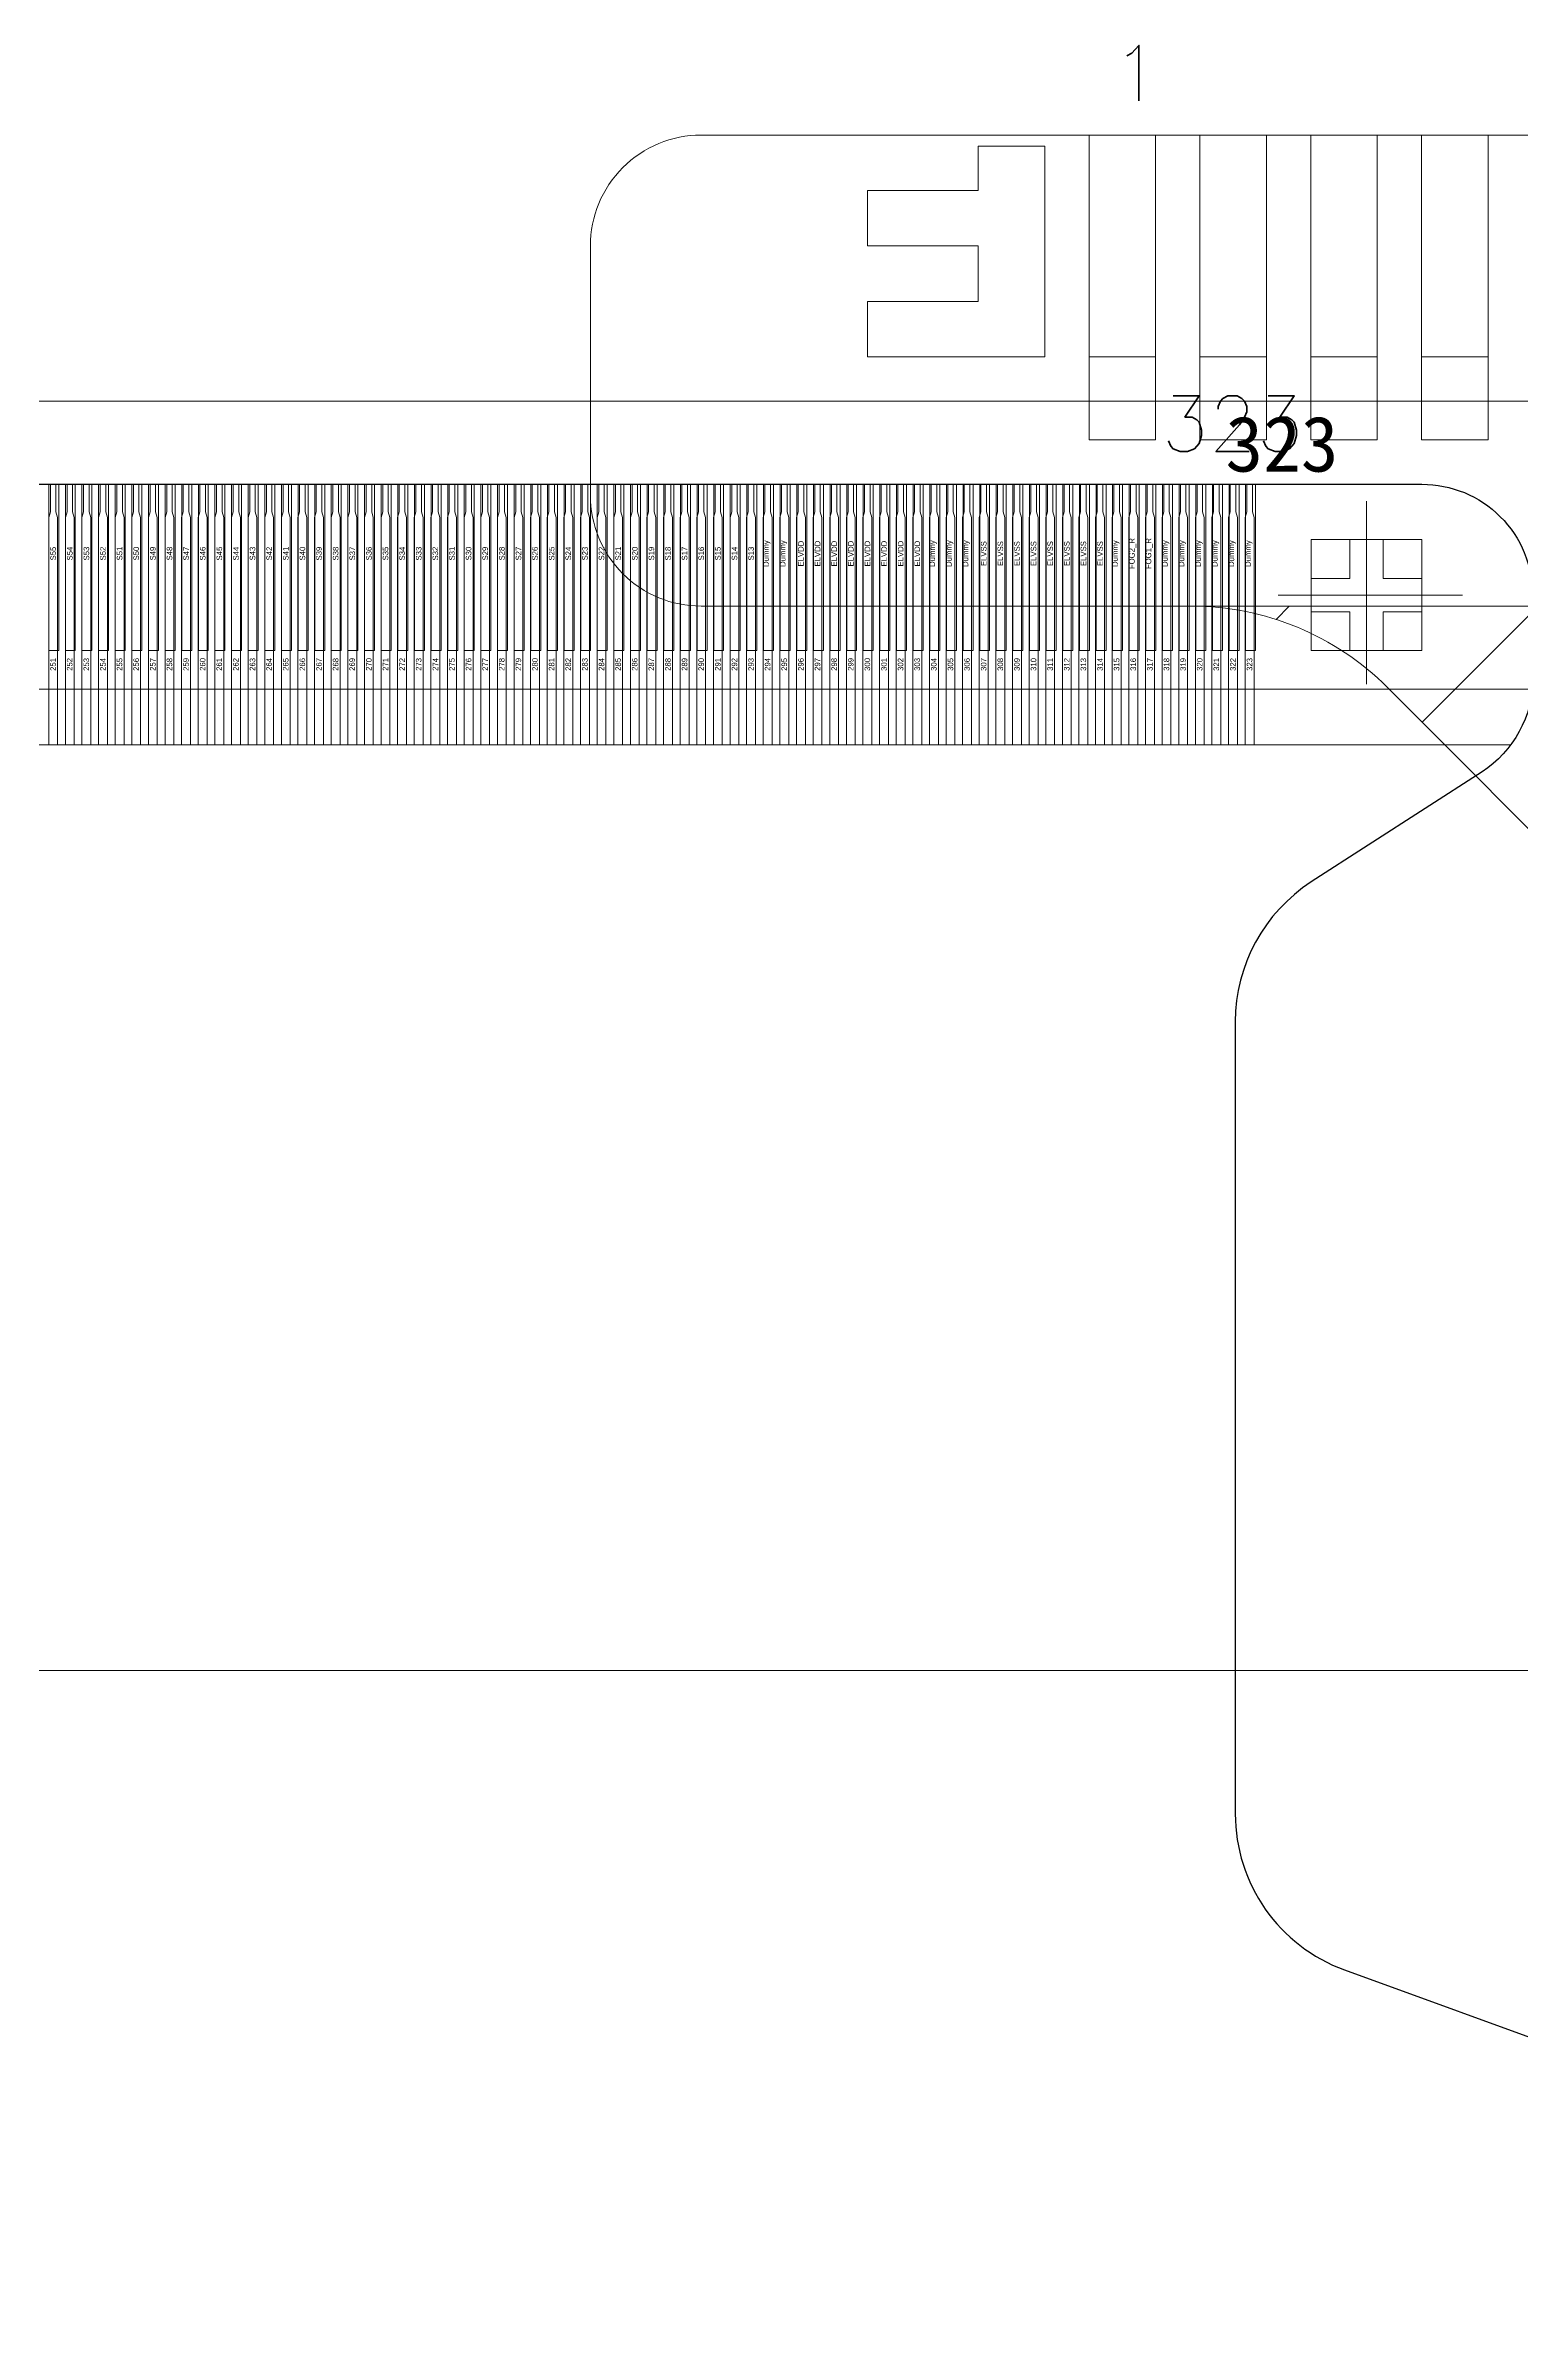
# Model space of a CAD drawing. Header units: millimetres. Extents: x 1134 to 2451, y -9 to 375.
# Drawn here: x 2199.814 to 2202.478, y 278.137 to 282.231 of the extents above; entities that cross this region are included whole.
import ezdxf
from ezdxf.enums import TextEntityAlignment as Align

# ---------------------------------------------------------------- set-up
doc = ezdxf.new("R2010")
doc.units = ezdxf.units.MM
doc.layers.get('0').update_dxf_attribs({"lineweight": 5})
doc.layers.add('07 Cutline', color=4, linetype='Continuous')
for name, color, linetype, lineweight in [('COF', 110, 'Continuous', 5), ('DIM', 3, 'Continuous', 5), ('Encap', 210, 'Continuous', 5), ('ITO', 2, 'Continuous', 5), ('lens', 6, 'Continuous', 13), ('POL', 202, 'Continuous', 5), ('TFPC', 50, 'Continuous', 5)]:
    doc.layers.add(name, color=color, linetype=linetype, lineweight=lineweight)
doc.styles.add('MBC_Arial_Font', font='arial.ttf')
doc.styles.get("Standard").update_dxf_attribs({"font": 'txt', "bigfont": 'gbcbig.shx'})
doc.styles.add('汉字', font='')
doc.styles.get('汉字').set_extended_font_data('SimSun')

# ---------------------------------------------------------------- blocks, each defined once
blk = doc.blocks.new('R213NRK-001-PNL-V01-A')
at = {"layer": 'Encap', "lineweight": 0}
blk.add_line((372.2366, 267.679), (395.0534, 267.679), dxfattribs=at)
at = {"layer": 'ITO', "lineweight": 0}
for p, q in [((388.1034, 268.139), (387.9834, 268.139)), ((387.9834, 268.139), (387.9834, 268.059)), ((388.1034, 267.759), (388.1034, 268.139)), ((388.1834, 268.159), (388.3034, 268.159)), ((388.1834, 267.759), (388.1834, 268.159)), ((388.3034, 268.159), (388.3034, 267.759)), ((388.3834, 268.159), (388.5034, 268.159)), ((388.3834, 267.759), (388.3834, 268.159)), ((388.5034, 268.159), (388.5034, 267.759)), ((388.5834, 268.159), (388.7034, 268.159)), ((388.5834, 267.759), (388.5834, 268.159)), ((388.7034, 268.159), (388.7034, 267.759)), ((388.7834, 268.159), (388.9034, 268.159)), ((388.7834, 267.759), (388.7834, 268.159)), ((388.9034, 268.159), (388.9034, 267.759)), ((387.9834, 268.059), (387.7834, 268.059)), ((387.7834, 268.059), (387.7834, 267.959)), ((387.7834, 267.959), (387.9834, 267.959)), ((387.9834, 267.959), (387.9834, 267.859)), ((387.9834, 267.859), (387.7834, 267.859)), ((387.7834, 267.859), (387.7834, 267.759)), ((387.7834, 267.759), (388.1034, 267.759)), ((388.3034, 267.759), (388.1834, 267.759)), ((388.5034, 267.759), (388.3834, 267.759)), ((388.7034, 267.759), (388.5834, 267.759)), ((388.9034, 267.759), (388.7834, 267.759)), ((386.306, 267.529), (386.324, 267.529)), ((386.306, 267.229), (386.306, 267.529)), ((386.324, 267.529), (386.324, 267.229)), ((386.336, 267.529), (386.354, 267.529)), ((386.336, 267.229), (386.336, 267.529)), ((386.354, 267.529), (386.354, 267.229)), ((386.366, 267.529), (386.384, 267.529)), ((386.366, 267.229), (386.366, 267.529)), ((386.384, 267.529), (386.384, 267.229)), ((386.396, 267.529), (386.414, 267.529)), ((386.396, 267.229), (386.396, 267.529)), ((386.414, 267.529), (386.414, 267.229)), ((386.426, 267.529), (386.444, 267.529)), ((386.426, 267.229), (386.426, 267.529)), ((386.444, 267.529), (386.444, 267.229)), ((386.456, 267.529), (386.474, 267.529)), ((386.456, 267.229), (386.456, 267.529)), ((386.474, 267.529), (386.474, 267.229)), ((386.486, 267.529), (386.504, 267.529)), ((386.486, 267.229), (386.486, 267.529)), ((386.504, 267.529), (386.504, 267.229)), ((386.516, 267.529), (386.534, 267.529)), ((386.516, 267.229), (386.516, 267.529)), ((386.534, 267.529), (386.534, 267.229)), ((386.546, 267.529), (386.564, 267.529)), ((386.546, 267.229), (386.546, 267.529)), ((386.564, 267.529), (386.564, 267.229)), ((386.576, 267.529), (386.594, 267.529)), ((386.576, 267.229), (386.576, 267.529)), ((386.594, 267.529), (386.594, 267.229)), ((386.606, 267.529), (386.624, 267.529)), ((386.606, 267.229), (386.606, 267.529)), ((386.624, 267.529), (386.624, 267.229)), ((386.636, 267.529), (386.654, 267.529)), ((386.636, 267.229), (386.636, 267.529)), ((386.654, 267.529), (386.654, 267.229)), ((386.666, 267.529), (386.684, 267.529)), ((386.666, 267.229), (386.666, 267.529)), ((386.684, 267.529), (386.684, 267.229)), ((386.696, 267.529), (386.714, 267.529)), ((386.696, 267.229), (386.696, 267.529)), ((386.714, 267.529), (386.714, 267.229)), ((386.726, 267.529), (386.744, 267.529)), ((386.726, 267.229), (386.726, 267.529)), ((386.744, 267.529), (386.744, 267.229)), ((386.756, 267.529), (386.774, 267.529)), ((386.756, 267.229), (386.756, 267.529)), ((386.774, 267.529), (386.774, 267.229)), ((386.786, 267.529), (386.804, 267.529)), ((386.786, 267.229), (386.786, 267.529)), ((386.804, 267.529), (386.804, 267.229)), ((386.816, 267.529), (386.834, 267.529)), ((386.816, 267.229), (386.816, 267.529)), ((386.834, 267.529), (386.834, 267.229)), ((386.846, 267.529), (386.864, 267.529)), ((386.846, 267.229), (386.846, 267.529)), ((386.864, 267.529), (386.864, 267.229)), ((386.876, 267.529), (386.894, 267.529)), ((386.876, 267.229), (386.876, 267.529)), ((386.894, 267.529), (386.894, 267.229)), ((386.906, 267.529), (386.924, 267.529)), ((386.906, 267.229), (386.906, 267.529)), ((386.924, 267.529), (386.924, 267.229)), ((386.936, 267.529), (386.954, 267.529)), ((386.936, 267.229), (386.936, 267.529)), ((386.954, 267.529), (386.954, 267.229)), ((386.966, 267.529), (386.984, 267.529)), ((386.966, 267.229), (386.966, 267.529)), ((386.984, 267.529), (386.984, 267.229)), ((386.996, 267.529), (387.014, 267.529)), ((386.996, 267.229), (386.996, 267.529)), ((387.014, 267.529), (387.014, 267.229)), ((387.026, 267.529), (387.044, 267.529)), ((387.026, 267.229), (387.026, 267.529)), ((387.044, 267.529), (387.044, 267.229)), ((387.056, 267.529), (387.074, 267.529)), ((387.056, 267.229), (387.056, 267.529)), ((387.074, 267.529), (387.074, 267.229)), ((387.086, 267.529), (387.104, 267.529)), ((387.086, 267.229), (387.086, 267.529)), ((387.104, 267.529), (387.104, 267.229)), ((387.116, 267.529), (387.134, 267.529)), ((387.116, 267.229), (387.116, 267.529)), ((387.134, 267.529), (387.134, 267.229)), ((387.146, 267.529), (387.164, 267.529)), ((387.146, 267.229), (387.146, 267.529)), ((387.164, 267.529), (387.164, 267.229)), ((387.176, 267.529), (387.194, 267.529)), ((387.176, 267.229), (387.176, 267.529)), ((387.194, 267.529), (387.194, 267.229)), ((387.206, 267.529), (387.224, 267.529)), ((387.206, 267.229), (387.206, 267.529)), ((387.224, 267.529), (387.224, 267.229)), ((387.236, 267.529), (387.254, 267.529)), ((387.236, 267.229), (387.236, 267.529)), ((387.254, 267.529), (387.254, 267.229)), ((387.266, 267.529), (387.284, 267.529)), ((387.266, 267.229), (387.266, 267.529)), ((387.284, 267.529), (387.284, 267.229)), ((387.296, 267.529), (387.314, 267.529)), ((387.296, 267.229), (387.296, 267.529)), ((387.314, 267.529), (387.314, 267.229)), ((387.326, 267.529), (387.344, 267.529)), ((387.326, 267.229), (387.326, 267.529)), ((387.344, 267.529), (387.344, 267.229)), ((387.356, 267.529), (387.374, 267.529)), ((387.356, 267.229), (387.356, 267.529)), ((387.374, 267.529), (387.374, 267.229)), ((387.386, 267.529), (387.404, 267.529)), ((387.386, 267.229), (387.386, 267.529)), ((387.404, 267.529), (387.404, 267.229)), ((387.416, 267.529), (387.434, 267.529)), ((387.416, 267.229), (387.416, 267.529)), ((387.434, 267.529), (387.434, 267.229)), ((387.446, 267.529), (387.464, 267.529)), ((387.446, 267.229), (387.446, 267.529)), ((387.464, 267.529), (387.464, 267.229)), ((387.476, 267.529), (387.494, 267.529)), ((387.476, 267.229), (387.476, 267.529)), ((387.494, 267.529), (387.494, 267.229)), ((387.506, 267.529), (387.524, 267.529)), ((387.506, 267.229), (387.506, 267.529)), ((387.524, 267.529), (387.524, 267.229)), ((387.536, 267.529), (387.554, 267.529)), ((387.536, 267.229), (387.536, 267.529)), ((387.554, 267.529), (387.554, 267.229)), ((387.566, 267.529), (387.584, 267.529)), ((387.566, 267.229), (387.566, 267.529)), ((387.584, 267.529), (387.584, 267.229)), ((387.596, 267.529), (387.614, 267.529)), ((387.596, 267.229), (387.596, 267.529)), ((387.614, 267.529), (387.614, 267.229)), ((387.626, 267.529), (387.644, 267.529)), ((387.626, 267.229), (387.626, 267.529)), ((387.644, 267.529), (387.644, 267.229)), ((387.656, 267.529), (387.674, 267.529)), ((387.656, 267.229), (387.656, 267.529)), ((387.674, 267.529), (387.674, 267.229)), ((387.686, 267.529), (387.704, 267.529)), ((387.686, 267.229), (387.686, 267.529)), ((387.704, 267.529), (387.704, 267.229)), ((387.716, 267.529), (387.734, 267.529)), ((387.716, 267.229), (387.716, 267.529)), ((387.734, 267.529), (387.734, 267.229)), ((387.746, 267.529), (387.764, 267.529)), ((387.746, 267.229), (387.746, 267.529)), ((387.764, 267.529), (387.764, 267.229)), ((387.776, 267.529), (387.794, 267.529)), ((387.776, 267.229), (387.776, 267.529)), ((387.794, 267.529), (387.794, 267.229)), ((387.806, 267.529), (387.824, 267.529)), ((387.806, 267.229), (387.806, 267.529)), ((387.824, 267.529), (387.824, 267.229)), ((387.836, 267.529), (387.854, 267.529)), ((387.836, 267.229), (387.836, 267.529)), ((387.854, 267.529), (387.854, 267.229)), ((387.866, 267.529), (387.884, 267.529)), ((387.866, 267.229), (387.866, 267.529)), ((387.884, 267.529), (387.884, 267.229)), ((387.896, 267.529), (387.914, 267.529)), ((387.896, 267.229), (387.896, 267.529)), ((387.914, 267.529), (387.914, 267.229)), ((387.926, 267.529), (387.944, 267.529)), ((387.926, 267.229), (387.926, 267.529)), ((387.944, 267.529), (387.944, 267.229)), ((387.956, 267.529), (387.974, 267.529)), ((387.956, 267.229), (387.956, 267.529)), ((387.974, 267.529), (387.974, 267.229)), ((387.986, 267.529), (388.004, 267.529)), ((387.986, 267.229), (387.986, 267.529)), ((388.004, 267.529), (388.004, 267.229)), ((388.016, 267.529), (388.034, 267.529)), ((388.016, 267.229), (388.016, 267.529)), ((388.034, 267.529), (388.034, 267.229)), ((388.046, 267.529), (388.064, 267.529)), ((388.046, 267.229), (388.046, 267.529)), ((388.064, 267.529), (388.064, 267.229)), ((388.076, 267.529), (388.094, 267.529)), ((388.076, 267.229), (388.076, 267.529)), ((388.094, 267.529), (388.094, 267.229)), ((388.106, 267.529), (388.124, 267.529)), ((388.106, 267.229), (388.106, 267.529)), ((388.124, 267.529), (388.124, 267.229)), ((388.136, 267.529), (388.154, 267.529)), ((388.136, 267.229), (388.136, 267.529)), ((388.154, 267.529), (388.154, 267.229)), ((388.166, 267.529), (388.184, 267.529)), ((388.166, 267.229), (388.166, 267.529)), ((388.184, 267.529), (388.184, 267.229)), ((388.196, 267.529), (388.214, 267.529)), ((388.196, 267.229), (388.196, 267.529)), ((388.214, 267.529), (388.214, 267.229)), ((388.226, 267.529), (388.244, 267.529)), ((388.226, 267.229), (388.226, 267.529)), ((388.244, 267.529), (388.244, 267.229)), ((388.256, 267.529), (388.274, 267.529)), ((388.256, 267.229), (388.256, 267.529)), ((388.274, 267.529), (388.274, 267.229)), ((388.286, 267.529), (388.304, 267.529)), ((388.286, 267.229), (388.286, 267.529)), ((388.304, 267.529), (388.304, 267.229)), ((388.316, 267.529), (388.334, 267.529)), ((388.316, 267.229), (388.316, 267.529)), ((388.334, 267.529), (388.334, 267.229)), ((388.346, 267.529), (388.364, 267.529)), ((388.346, 267.229), (388.346, 267.529)), ((388.364, 267.529), (388.364, 267.229)), ((388.376, 267.529), (388.394, 267.529)), ((388.376, 267.229), (388.376, 267.529)), ((388.394, 267.529), (388.394, 267.229)), ((388.406, 267.529), (388.424, 267.529)), ((388.406, 267.229), (388.406, 267.529)), ((388.424, 267.529), (388.424, 267.229)), ((388.436, 267.529), (388.454, 267.529)), ((388.436, 267.229), (388.436, 267.529)), ((388.454, 267.529), (388.454, 267.229)), ((388.466, 267.529), (388.484, 267.529)), ((388.466, 267.229), (388.466, 267.529)), ((388.484, 267.529), (388.484, 267.229)), ((388.684, 267.4982), (388.684, 267.1679)), ((388.584, 267.429), (388.654, 267.429)), ((388.584, 267.359), (388.584, 267.429)), ((388.654, 267.429), (388.654, 267.359)), ((388.714, 267.429), (388.784, 267.429)), ((388.714, 267.359), (388.714, 267.429)), ((388.784, 267.429), (388.784, 267.359)), ((388.654, 267.359), (388.584, 267.359)), ((388.784, 267.359), (388.714, 267.359)), ((388.5246, 267.329), (388.8576, 267.329)), ((388.584, 267.299), (388.654, 267.299)), ((388.584, 267.229), (388.584, 267.299)), ((388.654, 267.299), (388.654, 267.229)), ((388.714, 267.299), (388.784, 267.299)), ((388.714, 267.229), (388.714, 267.299)), ((388.784, 267.299), (388.784, 267.229)), ((386.324, 267.229), (386.306, 267.229)), ((386.354, 267.229), (386.336, 267.229)), ((386.384, 267.229), (386.366, 267.229)), ((386.414, 267.229), (386.396, 267.229)), ((386.444, 267.229), (386.426, 267.229)), ((386.474, 267.229), (386.456, 267.229)), ((386.504, 267.229), (386.486, 267.229)), ((386.534, 267.229), (386.516, 267.229)), ((386.564, 267.229), (386.546, 267.229)), ((386.594, 267.229), (386.576, 267.229)), ((386.624, 267.229), (386.606, 267.229)), ((386.654, 267.229), (386.636, 267.229)), ((386.684, 267.229), (386.666, 267.229)), ((386.714, 267.229), (386.696, 267.229)), ((386.744, 267.229), (386.726, 267.229)), ((386.774, 267.229), (386.756, 267.229)), ((386.804, 267.229), (386.786, 267.229)), ((386.834, 267.229), (386.816, 267.229)), ((386.864, 267.229), (386.846, 267.229)), ((386.894, 267.229), (386.876, 267.229)), ((386.924, 267.229), (386.906, 267.229)), ((386.954, 267.229), (386.936, 267.229)), ((386.984, 267.229), (386.966, 267.229)), ((387.014, 267.229), (386.996, 267.229)), ((387.044, 267.229), (387.026, 267.229)), ((387.074, 267.229), (387.056, 267.229)), ((387.104, 267.229), (387.086, 267.229)), ((387.134, 267.229), (387.116, 267.229)), ((387.164, 267.229), (387.146, 267.229)), ((387.194, 267.229), (387.176, 267.229)), ((387.224, 267.229), (387.206, 267.229)), ((387.254, 267.229), (387.236, 267.229)), ((387.284, 267.229), (387.266, 267.229)), ((387.314, 267.229), (387.296, 267.229)), ((387.344, 267.229), (387.326, 267.229)), ((387.374, 267.229), (387.356, 267.229)), ((387.404, 267.229), (387.386, 267.229)), ((387.434, 267.229), (387.416, 267.229)), ((387.464, 267.229), (387.446, 267.229)), ((387.494, 267.229), (387.476, 267.229)), ((387.524, 267.229), (387.506, 267.229)), ((387.554, 267.229), (387.536, 267.229)), ((387.584, 267.229), (387.566, 267.229)), ((387.614, 267.229), (387.596, 267.229)), ((387.644, 267.229), (387.626, 267.229)), ((387.674, 267.229), (387.656, 267.229)), ((387.704, 267.229), (387.686, 267.229)), ((387.734, 267.229), (387.716, 267.229)), ((387.764, 267.229), (387.746, 267.229)), ((387.794, 267.229), (387.776, 267.229)), ((387.824, 267.229), (387.806, 267.229)), ((387.854, 267.229), (387.836, 267.229)), ((387.884, 267.229), (387.866, 267.229)), ((387.914, 267.229), (387.896, 267.229)), ((387.944, 267.229), (387.926, 267.229)), ((387.974, 267.229), (387.956, 267.229)), ((388.004, 267.229), (387.986, 267.229)), ((388.034, 267.229), (388.016, 267.229)), ((388.064, 267.229), (388.046, 267.229)), ((388.094, 267.229), (388.076, 267.229)), ((388.124, 267.229), (388.106, 267.229)), ((388.154, 267.229), (388.136, 267.229)), ((388.184, 267.229), (388.166, 267.229)), ((388.214, 267.229), (388.196, 267.229)), ((388.244, 267.229), (388.226, 267.229)), ((388.274, 267.229), (388.256, 267.229)), ((388.304, 267.229), (388.286, 267.229)), ((388.334, 267.229), (388.316, 267.229)), ((388.364, 267.229), (388.346, 267.229)), ((388.394, 267.229), (388.376, 267.229)), ((388.424, 267.229), (388.406, 267.229)), ((388.454, 267.229), (388.436, 267.229)), ((388.484, 267.229), (388.466, 267.229)), ((388.654, 267.229), (388.584, 267.229)), ((388.784, 267.229), (388.714, 267.229))]:
    blk.add_line(p, q, dxfattribs=at)
at = {"layer": 'ITO', "lineweight": 5}
blk.add_line((375.2515, 267.159), (392.0385, 267.159), dxfattribs=at)
at = {"layer": 'ITO', "lineweight": 0}
blk.add_text('1', height=0.1, dxfattribs=at).set_placement((388.2261, 268.2209))
at = {"layer": 'ITO', "lineweight": 0, "style": '汉字'}
blk.add_text('323', height=0.1, dxfattribs=at).set_placement((388.4295, 267.5517))
blk = doc.blocks.new('R213NRK-001-PNLA-V01-A')
at = {"layer": 'ITO', "lineweight": 5}
blk.add_blockref('R213NRK-001-PNL-V01-A', (251.5331, 0), dxfattribs=at)
blk = doc.blocks.new('R213NRK-001-COF-V01-A')
at = {"color": 3}
for points in [[(1636.7456, 267.156), (1636.7456, 267.106), (1636.7426, 267.096), (1636.7426, 266.686)], [(1636.7586, 266.686), (1636.7586, 267.096), (1636.7556, 267.106), (1636.7556, 267.156)], [(1636.7756, 267.156), (1636.7756, 267.106), (1636.7726, 267.096), (1636.7726, 266.686)], [(1636.7886, 266.686), (1636.7886, 267.096), (1636.7856, 267.106), (1636.7856, 267.156)], [(1636.8056, 267.156), (1636.8056, 267.106), (1636.8026, 267.096), (1636.8026, 266.686)], [(1636.8186, 266.686), (1636.8186, 267.096), (1636.8156, 267.106), (1636.8156, 267.156)], [(1636.8356, 267.156), (1636.8356, 267.106), (1636.8326, 267.096), (1636.8326, 266.686)], [(1636.8486, 266.686), (1636.8486, 267.096), (1636.8456, 267.106), (1636.8456, 267.156)], [(1636.8655, 267.156), (1636.8655, 267.106), (1636.8625, 267.096), (1636.8625, 266.686)], [(1636.8785, 266.686), (1636.8785, 267.096), (1636.8755, 267.106), (1636.8755, 267.156)], [(1636.8955, 267.156), (1636.8955, 267.106), (1636.8925, 267.096), (1636.8925, 266.686)], [(1636.9085, 266.686), (1636.9085, 267.096), (1636.9055, 267.106), (1636.9055, 267.156)], [(1636.9255, 267.156), (1636.9255, 267.106), (1636.9225, 267.096), (1636.9225, 266.686)], [(1636.9385, 266.686), (1636.9385, 267.096), (1636.9355, 267.106), (1636.9355, 267.156)], [(1636.9555, 267.156), (1636.9555, 267.106), (1636.9525, 267.096), (1636.9525, 266.686)], [(1636.9685, 266.686), (1636.9685, 267.096), (1636.9655, 267.106), (1636.9655, 267.156)], [(1636.9855, 267.156), (1636.9855, 267.106), (1636.9825, 267.096), (1636.9825, 266.686)], [(1636.9985, 266.686), (1636.9985, 267.096), (1636.9955, 267.106), (1636.9955, 267.156)], [(1637.0155, 267.156), (1637.0155, 267.106), (1637.0125, 267.096), (1637.0125, 266.686)], [(1637.0285, 266.686), (1637.0285, 267.096), (1637.0255, 267.106), (1637.0255, 267.156)], [(1637.0455, 267.156), (1637.0455, 267.106), (1637.0425, 267.096), (1637.0425, 266.686)], [(1637.0585, 266.686), (1637.0585, 267.096), (1637.0555, 267.106), (1637.0555, 267.156)], [(1637.0755, 267.156), (1637.0755, 267.106), (1637.0725, 267.096), (1637.0725, 266.686)], [(1637.0885, 266.686), (1637.0885, 267.096), (1637.0855, 267.106), (1637.0855, 267.156)], [(1637.1054, 267.156), (1637.1054, 267.106), (1637.1024, 267.096), (1637.1024, 266.686)], [(1637.1184, 266.686), (1637.1184, 267.096), (1637.1154, 267.106), (1637.1154, 267.156)], [(1637.1354, 267.156), (1637.1354, 267.106), (1637.1324, 267.096), (1637.1324, 266.686)], [(1637.1484, 266.686), (1637.1484, 267.096), (1637.1454, 267.106), (1637.1454, 267.156)], [(1637.1654, 267.156), (1637.1654, 267.106), (1637.1624, 267.096), (1637.1624, 266.686)], [(1637.1784, 266.686), (1637.1784, 267.096), (1637.1754, 267.106), (1637.1754, 267.156)], [(1637.1954, 267.156), (1637.1954, 267.106), (1637.1924, 267.096), (1637.1924, 266.686)], [(1637.2084, 266.686), (1637.2084, 267.096), (1637.2054, 267.106), (1637.2054, 267.156)], [(1637.2254, 267.156), (1637.2254, 267.106), (1637.2224, 267.096), (1637.2224, 266.686)], [(1637.2384, 266.686), (1637.2384, 267.096), (1637.2354, 267.106), (1637.2354, 267.156)], [(1637.2554, 267.156), (1637.2554, 267.106), (1637.2524, 267.096), (1637.2524, 266.686)], [(1637.2684, 266.686), (1637.2684, 267.096), (1637.2654, 267.106), (1637.2654, 267.156)], [(1637.2854, 267.156), (1637.2854, 267.106), (1637.2824, 267.096), (1637.2824, 266.686)], [(1637.2984, 266.686), (1637.2984, 267.096), (1637.2954, 267.106), (1637.2954, 267.156)], [(1637.3154, 267.156), (1637.3154, 267.106), (1637.3124, 267.096), (1637.3124, 266.686)], [(1637.3284, 266.686), (1637.3284, 267.096), (1637.3254, 267.106), (1637.3254, 267.156)], [(1637.3453, 267.156), (1637.3453, 267.106), (1637.3423, 267.096), (1637.3423, 266.686)], [(1637.3583, 266.686), (1637.3583, 267.096), (1637.3553, 267.106), (1637.3553, 267.156)], [(1637.3753, 267.156), (1637.3753, 267.106), (1637.3723, 267.096), (1637.3723, 266.686)], [(1637.3883, 266.686), (1637.3883, 267.096), (1637.3853, 267.106), (1637.3853, 267.156)], [(1637.4053, 267.156), (1637.4053, 267.106), (1637.4023, 267.096), (1637.4023, 266.686)], [(1637.4183, 266.686), (1637.4183, 267.096), (1637.4153, 267.106), (1637.4153, 267.156)], [(1637.4353, 267.156), (1637.4353, 267.106), (1637.4323, 267.096), (1637.4323, 266.686)], [(1637.4483, 266.686), (1637.4483, 267.096), (1637.4453, 267.106), (1637.4453, 267.156)], [(1637.4653, 267.156), (1637.4653, 267.106), (1637.4623, 267.096), (1637.4623, 266.686)], [(1637.4783, 266.686), (1637.4783, 267.096), (1637.4753, 267.106), (1637.4753, 267.156)], [(1637.4953, 267.156), (1637.4953, 267.106), (1637.4923, 267.096), (1637.4923, 266.686)], [(1637.5083, 266.686), (1637.5083, 267.096), (1637.5053, 267.106), (1637.5053, 267.156)], [(1637.5253, 267.156), (1637.5253, 267.106), (1637.5223, 267.096), (1637.5223, 266.686)], [(1637.5383, 266.686), (1637.5383, 267.096), (1637.5353, 267.106), (1637.5353, 267.156)], [(1637.5553, 267.156), (1637.5553, 267.106), (1637.5523, 267.096), (1637.5523, 266.686)], [(1637.5683, 266.686), (1637.5683, 267.096), (1637.5653, 267.106), (1637.5653, 267.156)], [(1637.5853, 267.156), (1637.5853, 267.106), (1637.5823, 267.096), (1637.5823, 266.686)], [(1637.5983, 266.686), (1637.5983, 267.096), (1637.5953, 267.106), (1637.5953, 267.156)], [(1637.6152, 267.156), (1637.6152, 267.106), (1637.6122, 267.096), (1637.6122, 266.686)], [(1637.6282, 266.686), (1637.6282, 267.096), (1637.6252, 267.106), (1637.6252, 267.156)], [(1637.6452, 267.156), (1637.6452, 267.106), (1637.6422, 267.096), (1637.6422, 266.686)], [(1637.6582, 266.686), (1637.6582, 267.096), (1637.6552, 267.106), (1637.6552, 267.156)], [(1637.6752, 267.156), (1637.6752, 267.106), (1637.6722, 267.096), (1637.6722, 266.686)], [(1637.6882, 266.686), (1637.6882, 267.096), (1637.6852, 267.106), (1637.6852, 267.156)], [(1637.7052, 267.156), (1637.7052, 267.106), (1637.7022, 267.096), (1637.7022, 266.686)], [(1637.7182, 266.686), (1637.7182, 267.096), (1637.7152, 267.106), (1637.7152, 267.156)], [(1637.7352, 267.156), (1637.7352, 267.106), (1637.7322, 267.096), (1637.7322, 266.686)], [(1637.7482, 266.686), (1637.7482, 267.096), (1637.7452, 267.106), (1637.7452, 267.156)], [(1637.7652, 267.156), (1637.7652, 267.106), (1637.7622, 267.096), (1637.7622, 266.686)], [(1637.7782, 266.686), (1637.7782, 267.096), (1637.7752, 267.106), (1637.7752, 267.156)], [(1637.7952, 267.156), (1637.7952, 267.106), (1637.7922, 267.096), (1637.7922, 266.686)], [(1637.8082, 266.686), (1637.8082, 267.096), (1637.8052, 267.106), (1637.8052, 267.156)], [(1637.8252, 267.156), (1637.8252, 267.106), (1637.8222, 267.096), (1637.8222, 266.686)], [(1637.8382, 266.686), (1637.8382, 267.096), (1637.8352, 267.106), (1637.8352, 267.156)], [(1637.8551, 267.156), (1637.8551, 267.106), (1637.8521, 267.096), (1637.8521, 266.686)], [(1637.8681, 266.686), (1637.8681, 267.096), (1637.8651, 267.106), (1637.8651, 267.156)], [(1637.8851, 267.156), (1637.8851, 267.106), (1637.8821, 267.096), (1637.8821, 266.686)], [(1637.8981, 266.686), (1637.8981, 267.096), (1637.8951, 267.106), (1637.8951, 267.156)], [(1637.9151, 267.156), (1637.9151, 267.106), (1637.9121, 267.096), (1637.9121, 266.686)], [(1637.9281, 266.686), (1637.9281, 267.096), (1637.9251, 267.106), (1637.9251, 267.156)], [(1637.9451, 267.156), (1637.9451, 267.106), (1637.9421, 267.096), (1637.9421, 266.686)], [(1637.9581, 266.686), (1637.9581, 267.096), (1637.9551, 267.106), (1637.9551, 267.156)], [(1637.9751, 267.156), (1637.9751, 267.106), (1637.9721, 267.096), (1637.9721, 266.686)], [(1637.9881, 266.686), (1637.9881, 267.096), (1637.9851, 267.106), (1637.9851, 267.156)], [(1638.0051, 267.156), (1638.0051, 267.106), (1638.0021, 267.096), (1638.0021, 266.686)], [(1638.0181, 266.686), (1638.0181, 267.096), (1638.0151, 267.106), (1638.0151, 267.156)], [(1638.0351, 267.156), (1638.0351, 267.106), (1638.0321, 267.096), (1638.0321, 266.686)], [(1638.0481, 266.686), (1638.0481, 267.096), (1638.0451, 267.106), (1638.0451, 267.156)], [(1638.0651, 267.156), (1638.0651, 267.106), (1638.0621, 267.096), (1638.0621, 266.686)], [(1638.0781, 266.686), (1638.0781, 267.096), (1638.0751, 267.106), (1638.0751, 267.156)], [(1638.095, 267.156), (1638.095, 267.106), (1638.092, 267.096), (1638.092, 266.686)], [(1638.108, 266.686), (1638.108, 267.096), (1638.105, 267.106), (1638.105, 267.156)], [(1638.125, 267.156), (1638.125, 267.106), (1638.122, 267.096), (1638.122, 266.686)], [(1638.138, 266.686), (1638.138, 267.096), (1638.135, 267.106), (1638.135, 267.156)], [(1638.155, 267.156), (1638.155, 267.106), (1638.152, 267.096), (1638.152, 266.686)], [(1638.168, 266.686), (1638.168, 267.096), (1638.165, 267.106), (1638.165, 267.156)], [(1638.185, 267.156), (1638.185, 267.106), (1638.182, 267.096), (1638.182, 266.686)], [(1638.198, 266.686), (1638.198, 267.096), (1638.195, 267.106), (1638.195, 267.156)], [(1638.215, 267.156), (1638.215, 267.106), (1638.212, 267.096), (1638.212, 266.686)], [(1638.228, 266.686), (1638.228, 267.096), (1638.225, 267.106), (1638.225, 267.156)], [(1638.245, 267.156), (1638.245, 267.106), (1638.242, 267.096), (1638.242, 266.686)], [(1638.258, 266.686), (1638.258, 267.096), (1638.255, 267.106), (1638.255, 267.156)], [(1638.275, 267.156), (1638.275, 267.106), (1638.272, 267.096), (1638.272, 266.686)], [(1638.288, 266.686), (1638.288, 267.096), (1638.285, 267.106), (1638.285, 267.156)], [(1638.305, 267.156), (1638.305, 267.106), (1638.302, 267.096), (1638.302, 266.686)], [(1638.318, 266.686), (1638.318, 267.096), (1638.315, 267.106), (1638.315, 267.156)], [(1638.335, 267.156), (1638.335, 267.106), (1638.332, 267.096), (1638.332, 266.686)], [(1638.348, 266.686), (1638.348, 267.096), (1638.345, 267.106), (1638.345, 267.156)], [(1638.3649, 267.156), (1638.3649, 267.106), (1638.3619, 267.096), (1638.3619, 266.686)], [(1638.3779, 266.686), (1638.3779, 267.096), (1638.3749, 267.106), (1638.3749, 267.156)], [(1638.3949, 267.156), (1638.3949, 267.106), (1638.3919, 267.096), (1638.3919, 266.686)], [(1638.4079, 266.686), (1638.4079, 267.096), (1638.4049, 267.106), (1638.4049, 267.156)], [(1638.4249, 267.156), (1638.4249, 267.106), (1638.4219, 267.096), (1638.4219, 266.686)], [(1638.4379, 266.686), (1638.4379, 267.096), (1638.4349, 267.106), (1638.4349, 267.156)], [(1638.4549, 267.156), (1638.4549, 267.106), (1638.4519, 267.096), (1638.4519, 266.686)], [(1638.4679, 266.686), (1638.4679, 267.096), (1638.4649, 267.106), (1638.4649, 267.156)], [(1638.4849, 267.156), (1638.4849, 267.106), (1638.4819, 267.096), (1638.4819, 266.686)], [(1638.4979, 266.686), (1638.4979, 267.096), (1638.4949, 267.106), (1638.4949, 267.156)], [(1638.5149, 267.156), (1638.5149, 267.106), (1638.5119, 267.096), (1638.5119, 266.686)], [(1638.5279, 266.686), (1638.5279, 267.096), (1638.5249, 267.106), (1638.5249, 267.156)], [(1638.5449, 267.156), (1638.5449, 267.106), (1638.5419, 267.096), (1638.5419, 266.686)], [(1638.5579, 266.686), (1638.5579, 267.096), (1638.5549, 267.106), (1638.5549, 267.156)], [(1638.5749, 267.156), (1638.5749, 267.106), (1638.5719, 267.096), (1638.5719, 266.686)], [(1638.5879, 266.686), (1638.5879, 267.096), (1638.5849, 267.106), (1638.5849, 267.156)], [(1638.6048, 267.156), (1638.6048, 267.106), (1638.6018, 267.096), (1638.6018, 266.686)], [(1638.6178, 266.686), (1638.6178, 267.096), (1638.6148, 267.106), (1638.6148, 267.156)], [(1638.6348, 267.156), (1638.6348, 267.106), (1638.6318, 267.096), (1638.6318, 266.686)], [(1638.6478, 266.686), (1638.6478, 267.096), (1638.6448, 267.106), (1638.6448, 267.156)], [(1638.6648, 267.156), (1638.6648, 267.106), (1638.6618, 267.096), (1638.6618, 266.686)], [(1638.6778, 266.686), (1638.6778, 267.096), (1638.6748, 267.106), (1638.6748, 267.156)], [(1638.6948, 267.156), (1638.6948, 267.106), (1638.6918, 267.096), (1638.6918, 266.686)], [(1638.7078, 266.686), (1638.7078, 267.096), (1638.7048, 267.106), (1638.7048, 267.156)], [(1638.7248, 267.156), (1638.7248, 267.106), (1638.7218, 267.096), (1638.7218, 266.686)], [(1638.7378, 266.686), (1638.7378, 267.096), (1638.7348, 267.106), (1638.7348, 267.156)], [(1638.7548, 267.156), (1638.7548, 267.106), (1638.7518, 267.096), (1638.7518, 266.686)], [(1638.7678, 266.686), (1638.7678, 267.096), (1638.7648, 267.106), (1638.7648, 267.156)], [(1638.7848, 267.156), (1638.7848, 267.106), (1638.7818, 267.096), (1638.7818, 266.686)], [(1638.7978, 266.686), (1638.7978, 267.096), (1638.7948, 267.106), (1638.7948, 267.156)], [(1638.8148, 267.156), (1638.8148, 267.106), (1638.8118, 267.096), (1638.8118, 266.686)], [(1638.8278, 266.686), (1638.8278, 267.096), (1638.8248, 267.106), (1638.8248, 267.156)], [(1638.8447, 267.156), (1638.8447, 267.106), (1638.8417, 267.096), (1638.8417, 266.686)], [(1638.8577, 266.686), (1638.8577, 267.096), (1638.8547, 267.106), (1638.8547, 267.156)], [(1638.8747, 267.156), (1638.8747, 267.106), (1638.8717, 267.096), (1638.8717, 266.686)], [(1638.8877, 266.686), (1638.8877, 267.096), (1638.8847, 267.106), (1638.8847, 267.156)], [(1638.9047, 267.156), (1638.9047, 267.106), (1638.9017, 267.096), (1638.9017, 266.686)], [(1638.9177, 266.686), (1638.9177, 267.096), (1638.9147, 267.106), (1638.9147, 267.156)]]:
    blk.add_lwpolyline(points, dxfattribs=at)
blk.add_lwpolyline([(1639.0907, 267.056), (1639.1507, 267.056), (1639.1507, 266.986), (1639.2207, 266.986), (1639.2207, 266.926), (1639.1507, 266.926), (1639.1507, 266.856), (1639.0907, 266.856), (1639.0907, 266.926), (1639.0207, 266.926), (1639.0207, 266.986), (1639.0907, 266.986)], close=True, dxfattribs=at)
blk.add_lwpolyline([(1628.7821, 266.686), (1639.3812, 266.686)])
at = {"layer": '07 Cutline'}
blk.add_lwpolyline([(1628.9427, 267.156), (1639.2207, 267.156, -0.414214), (1639.4207, 266.956), (1639.4207, 266.8052, -0.254671), (1639.3291, 266.6372), (1639.0211, 266.4383, 0.254671), (1638.8838, 266.1863), (1638.8838, 264.7569, 0.315299), (1639.0812, 264.475), (1639.4943, 264.3246, -0.315299), (1639.6917, 264.0427), (1639.6917, 260.6354, 0.263643), (1639.8375, 260.378), (1641.2294, 259.5442, -0.263643)], format="xyb", dxfattribs=at)
at = {"color": 6, "style": 'MBC_Arial_Font'}
for s, p in [('S55', (1636.7506, 267.0308)), ('S54', (1636.7806, 267.0308)), ('S53', (1636.8106, 267.0308)), ('S52', (1636.8406, 267.0308)), ('S51', (1636.8705, 267.0308)), ('S50', (1636.9005, 267.0308)), ('S49', (1636.9305, 267.0308)), ('S48', (1636.9605, 267.0308)), ('S47', (1636.9905, 267.0308)), ('S46', (1637.0205, 267.0308)), ('S45', (1637.0505, 267.0308)), ('S44', (1637.0805, 267.0308)), ('S43', (1637.1104, 267.0308)), ('S42', (1637.1404, 267.0308)), ('S41', (1637.1704, 267.0308)), ('S40', (1637.2004, 267.0308)), ('S39', (1637.2304, 267.0308)), ('S38', (1637.2604, 267.0308)), ('S37', (1637.2904, 267.0308)), ('S36', (1637.3204, 267.0308)), ('S35', (1637.3503, 267.0308)), ('S34', (1637.3803, 267.0308)), ('S33', (1637.4103, 267.0308)), ('S32', (1637.4403, 267.0308)), ('S31', (1637.4703, 267.0308)), ('S30', (1637.5003, 267.0308)), ('S29', (1637.5303, 267.0308)), ('S28', (1637.5603, 267.0308)), ('S27', (1637.5903, 267.0308)), ('S26', (1637.6202, 267.0308)), ('S25', (1637.6502, 267.0308)), ('S24', (1637.6802, 267.0308)), ('S23', (1637.7102, 267.0308)), ('S22', (1637.7402, 267.0308)), ('S21', (1637.7702, 267.0308)), ('S20', (1637.8002, 267.0308)), ('S19', (1637.8302, 267.0308)), ('S18', (1637.8601, 267.0308)), ('S17', (1637.8901, 267.0308)), ('S16', (1637.9201, 267.0308)), ('S15', (1637.9501, 267.0308)), ('S14', (1637.9801, 267.0308)), ('S13', (1638.0101, 267.0308)), ('Dummy', (1638.0371, 267.0308)), ('Dummy', (1638.0671, 267.0308)), ('ELVDD', (1638.1, 267.0308)), ('ELVDD', (1638.13, 267.0308)), ('ELVDD', (1638.16, 267.0308)), ('ELVDD', (1638.19, 267.0308)), ('ELVDD', (1638.22, 267.0308)), ('ELVDD', (1638.25, 267.0308)), ('ELVDD', (1638.28, 267.0308)), ('ELVDD', (1638.31, 267.0308)), ('Dummy', (1638.337, 267.0308)), ('Dummy', (1638.367, 267.0308)), ('Dummy', (1638.397, 267.0308)), ('ELVSS', (1638.4299, 267.0308)), ('ELVSS', (1638.4599, 267.0308)), ('ELVSS', (1638.4899, 267.0308)), ('ELVSS', (1638.5199, 267.0308)), ('ELVSS', (1638.5499, 267.0308)), ('ELVSS', (1638.5799, 267.0308)), ('ELVSS', (1638.6098, 267.0308)), ('ELVSS', (1638.6398, 267.0308)), ('Dummy', (1638.6669, 267.0308)), ('FOG2_R', (1638.6972, 267.0308)), ('FOG1_R', (1638.7272, 267.0308)), ('Dummy', (1638.7568, 267.0308)), ('Dummy', (1638.7868, 267.0308)), ('Dummy', (1638.8168, 267.0308)), ('Dummy', (1638.8468, 267.0308)), ('Dummy', (1638.8768, 267.0308)), ('Dummy', (1638.9068, 267.0308)), ('251', (1636.7505, 266.8308)), ('252', (1636.7804, 266.8308)), ('253', (1636.8104, 266.8308)), ('254', (1636.8404, 266.8308)), ('255', (1636.8704, 266.8308)), ('256', (1636.9004, 266.8308)), ('257', (1636.9304, 266.8308)), ('258', (1636.9604, 266.8308)), ('259', (1636.9904, 266.8308)), ('260', (1637.0204, 266.8308)), ('261', (1637.0503, 266.8308)), ('262', (1637.0803, 266.8308)), ('263', (1637.1103, 266.8308)), ('264', (1637.1403, 266.8308)), ('265', (1637.1703, 266.8308)), ('266', (1637.2003, 266.8308)), ('267', (1637.2303, 266.8308)), ('268', (1637.2603, 266.8308)), ('269', (1637.2902, 266.8308)), ('270', (1637.3202, 266.8308)), ('271', (1637.3504, 266.8308)), ('272', (1637.3804, 266.8308)), ('273', (1637.4102, 266.8308)), ('274', (1637.4404, 266.8308)), ('275', (1637.4702, 266.8308)), ('276', (1637.5002, 266.8308)), ('277', (1637.5303, 266.8308)), ('278', (1637.5601, 266.8308)), ('279', (1637.5901, 266.8308)), ('280', (1637.6201, 266.8308)), ('281', (1637.6501, 266.8308)), ('282', (1637.6801, 266.8308)), ('283', (1637.7101, 266.8308)), ('284', (1637.7401, 266.8308)), ('285', (1637.7701, 266.8308)), ('286', (1637.8, 266.8308)), ('287', (1637.83, 266.8308)), ('288', (1637.86, 266.8308)), ('289', (1637.89, 266.8308)), ('290', (1637.92, 266.8308)), ('291', (1637.95, 266.8308)), ('292', (1637.98, 266.8308)), ('293', (1638.0099, 266.8308)), ('294', (1638.0399, 266.8308)), ('295', (1638.0699, 266.8308)), ('296', (1638.0999, 266.8308)), ('297', (1638.1299, 266.8308)), ('298', (1638.1599, 266.8308)), ('299', (1638.1899, 266.8308)), ('300', (1638.2199, 266.8308)), ('301', (1638.2499, 266.8308)), ('302', (1638.2798, 266.8308)), ('303', (1638.3098, 266.8308)), ('304', (1638.3398, 266.8308)), ('305', (1638.3698, 266.8308)), ('306', (1638.3998, 266.8308)), ('307', (1638.4298, 266.8308)), ('308', (1638.4598, 266.8308)), ('309', (1638.4898, 266.8308)), ('310', (1638.5197, 266.8308)), ('311', (1638.5497, 266.8308)), ('312', (1638.5797, 266.8308)), ('313', (1638.6097, 266.8308)), ('314', (1638.6397, 266.8308)), ('315', (1638.6697, 266.8308)), ('316', (1638.6997, 266.8308)), ('317', (1638.7297, 266.8308)), ('318', (1638.7596, 266.8308)), ('319', (1638.7896, 266.8308)), ('320', (1638.8196, 266.8308)), ('321', (1638.8496, 266.8308)), ('322', (1638.8796, 266.8308)), ('323', (1638.9096, 266.8308))]:
    blk.add_text(s, height=0.01, rotation=90, dxfattribs=at).set_placement(p, align=Align.MIDDLE_CENTER)
at = {"insert": (1639.0074, 267.3153), "char_height": 0.1, "width": 0.149785, "attachment_point": 3}
blk.add_mtext('323', dxfattribs=at)
blk = doc.blocks.new('R213NRK-004-TFPC-V02-A')
at = {"lineweight": 5, "true_color": 0x636466}
h = blk.add_hatch(dxfattribs=at)
h.set_pattern_fill('ANSI36', color=251, scale=0.1)
h.set_pattern_definition([(45, (-48.01836, 13.53342), (0.1683798, 0.61739261), [0.79375, -0.15875, 0, -0.15875])])
h.paths.add_polyline_path([(1335.8108, 302.1748, -0.256633), (1336.0427, 302.5969), (1331.4354, 302.5969, -0.198912), (1331.789, 302.4504), (1332.1644, 302.075, -0.198912), (1332.3108, 301.7215), (1332.3108, 300.6445, 0.198912), (1332.4573, 300.291), (1332.5661, 300.1821, -0.198912), (1332.7126, 299.8286), (1332.7126, 299.5365), (1335.8108, 299.5365)])
at = {"lineweight": 5}
blk.add_line((1331.4354, 302.5969), (1336.0427, 302.5969), dxfattribs=at)
at = {"layer": 'TFPC', "color": 2}
blk.add_lwpolyline([(1337.008, 300.0671), (1336.3108, 300.0671, -0.414214), (1335.8108, 300.5671), (1335.8108, 302.1748, -0.376851), (1336.2464, 302.6707, 0.024988), (1337.1163, 302.8282, 0.348581), (1337.2708, 303.023), (1337.2708, 303.2469, 0.414214), (1337.0708, 303.4469), (1330.5508, 303.4469, 0.414214), (1330.3508, 303.2469), (1330.3508, 302.7969, 0.414214), (1330.5508, 302.5969), (1331.4354, 302.5969, -0.198912), (1331.789, 302.4504), (1332.1644, 302.075, -0.198912), (1332.3108, 301.7215), (1332.3108, 300.6445, 0.198912), (1332.4573, 300.291), (1332.5661, 300.1821, -0.198912), (1332.7126, 299.8286), (1332.7126, 296.6422, 0.263643), (1332.9556, 296.2133), (1335.1485, 294.8997, -0.263643)], format="xyb", dxfattribs=at)
at = {"layer": 'TFPC', "color": 1, "lineweight": 0}
for points in [[(1331.3708, 303.4469), (1331.3708, 302.8969), (1331.2508, 302.8969), (1331.2508, 303.4469)], [(1331.5708, 303.4469), (1331.5708, 302.8969), (1331.4508, 302.8969), (1331.4508, 303.4469)], [(1331.1708, 303.0469), (1331.1708, 303.4269), (1331.0508, 303.4269), (1331.0508, 303.3469), (1330.8508, 303.3469), (1330.8508, 303.2469), (1331.0508, 303.2469), (1331.0508, 303.1469), (1330.8508, 303.1469), (1330.8508, 303.0469)]]:
    blk.add_lwpolyline(points, close=True, dxfattribs=at)
at = {"layer": 'TFPC', "color": 0, "lineweight": 0}
for points in [[(1331.7708, 303.4469), (1331.7708, 302.8969), (1331.6508, 302.8969), (1331.6508, 303.4469)], [(1331.9708, 303.4469), (1331.9708, 302.8969), (1331.8508, 302.8969), (1331.8508, 303.4469)]]:
    blk.add_lwpolyline(points, close=True, dxfattribs=at)
blk = doc.blocks.new('R213NRK-007-PFG10-CVL-V01-A')
at = {"layer": 'lens'}
blk.add_lwpolyline([(2003.8362, 257.1922), (1986.2362, 257.1922)], dxfattribs=at)

msp = doc.modelspace()

# ---------------------------------------------------------------- block references
at = {"lineweight": 5}
msp.add_blockref('R213NRK-004-TFPC-V02-A', (870.4471, -21.3774), dxfattribs=at)
at = {"layer": 'COF', "lineweight": 5}
msp.add_blockref('R213NRK-001-COF-V01-A', (563.0779, 14.2835), dxfattribs=at)
at = {"layer": 'DIM', "lineweight": 5}
msp.add_blockref('R213NRK-007-PFG10-CVL-V01-A', (202.1234, 22.1066), dxfattribs=at)
at = {"layer": 'POL', "lineweight": 5}
msp.add_blockref('R213NRK-001-PNLA-V01-A', (1561.9814, 13.9105), dxfattribs=at)

doc.saveas('drawing.dxf')
